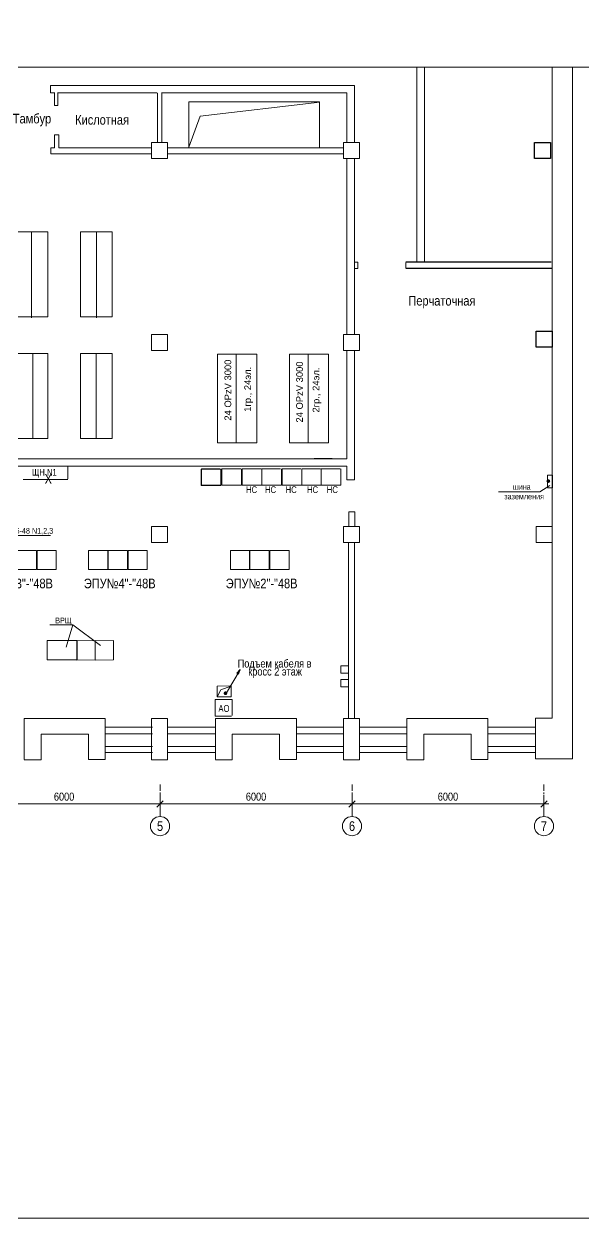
# Model space of a CAD drawing. Header units: millimetres. Extents: x 529148 to 753234, y -6155083 to -118574.
# Drawn here: x 714619 to 732101, y -178724 to -141405 of the extents above; entities that cross this region are included whole.
import ezdxf
from ezdxf.enums import TextEntityAlignment as Align

# ---------------------------------------------------------------- set-up
doc = ezdxf.new("R2010")
doc.units = ezdxf.units.MM
doc.linetypes.add('осеваяX2', pattern=[4, 2.5, -0.5, 0.5, -0.5])
for name, color, linetype, lineweight in [('оборудование', 7, 'Continuous', 60), ('Размеры план', 5, 'Continuous', 5), ('Стены', 250, 'Continuous', 20)]:
    doc.layers.add(name, color=color, linetype=linetype, lineweight=lineweight)
doc.layers.add('Оси здания', color=6, linetype='Continuous')
doc.styles.add('17_Standard 2.5', font='ARIALN.TTF', dxfattribs={"height": 250})
doc.styles.get("Standard").update_dxf_attribs({"font": 'ARIALN.TTF', "height": 3})
doc.dimstyles.get("Standard").update_dxf_attribs({"dimtxt": 2.5, "dimasz": 2, "dimexe": 1.5, "dimexo": 3, "dimgap": 1, "dimtad": 1, "dimtoh": 1, "dimdec": 0, "dimrnd": 1, "dimzin": 0, "dimdsep": 46, "dimtxsty": '17_Standard 2.5', "dimblk": 'OBLIQUE', "dimcen": 2, "dimdle": 1.5, "dimclrd": 5, "dimclre": 5, "dimclrt": 5, "dimadec": 0, "dimazin": 0, "dimtfac": 1, "dimtdec": 0, "dimtofl": 0, "dimtmove": 0, "dimatfit": 3, "dimldrblk": 'OBLIQUE', "dimfxl": 1, "dimtolj": 1, "dimtzin": 0, "dimlwd": 5, "dimlwe": 5, "dimarcsym": 0})

# ---------------------------------------------------------------- blocks, each defined once
blk = doc.blocks.new('*U506')
at = {"layer": 'Оси здания', "linetype": 'осеваяX2', "lineweight": 5}
blk.add_line((0, -10), (0, 0), dxfattribs=at)
at = {"layer": 'Оси здания', "lineweight": 5}
blk.add_circle((0, -13), 3, dxfattribs=at)
at = {"layer": 'Оси здания', "linetype": 'ByBlock', "lineweight": 5}
blk.add_attdef('ОСЬ', text='', height=3, rotation=360, dxfattribs=at).set_placement((0, -13), align=Align.MIDDLE_CENTER)
blk = doc.blocks.new('_Oblique')
at = {"color": 0, "linetype": 'ByBlock', "lineweight": -2}
blk.add_line((-0.5, -0.5), (0.5, 0.5), dxfattribs=at)
blk = doc.blocks.new('*D517')
at = {"layer": 'Defpoints', "color": 0, "transparency": 16777216}
for p in [(712876.246594, -165173.492812), (718876.246594, -165190.372307), (718876.246594, -165782.059354)]:
    blk.add_point(p, dxfattribs=at)
at = {"layer": 'Стены', "color": 5, "linetype": 'Continuous', "lineweight": 5, "transparency": 16777216}
for p, q in [((712876.246594, -165473.492812), (712876.246594, -165932.059354)), ((718876.246594, -165490.372307), (718876.246594, -165932.059354)), ((712726.246594, -165782.059354), (719026.246594, -165782.059354))]:
    blk.add_line(p, q, dxfattribs=at)
at = {"layer": 'Стены', "color": 5, "lineweight": 5, "transparency": 16777216, "xscale": 200, "yscale": 200, "zscale": 200, "rotation": 180}
blk.add_blockref('_Oblique', (712876.246594, -165782.059354), dxfattribs=at)
at = {"layer": 'Стены', "color": 5, "lineweight": 5, "transparency": 16777216, "xscale": 200, "yscale": 200, "zscale": 200}
blk.add_blockref('_Oblique', (718876.246594, -165782.059354), dxfattribs=at)
at = {"layer": 'Стены', "color": 5, "linetype": 'Continuous', "lineweight": 20, "transparency": 16777216, "insert": (715876.246594, -165554.431726), "char_height": 250, "attachment_point": 5, "style": '17_Standard 2.5'}
blk.add_mtext('\\A1;6000', dxfattribs=at)
blk = doc.blocks.new('*D518')
at = {"layer": 'Defpoints', "color": 0, "transparency": 16777216}
for p in [(718876.246594, -165190.372307), (724876.246594, -165207.251803), (724876.246594, -165782.059354)]:
    blk.add_point(p, dxfattribs=at)
at = {"layer": 'Стены', "color": 5, "linetype": 'Continuous', "lineweight": 5, "transparency": 16777216}
for p, q in [((718876.246594, -165490.372307), (718876.246594, -165932.059354)), ((724876.246594, -165507.251803), (724876.246594, -165932.059354)), ((718726.246594, -165782.059354), (725026.246594, -165782.059354))]:
    blk.add_line(p, q, dxfattribs=at)
at = {"layer": 'Стены', "color": 5, "lineweight": 5, "transparency": 16777216, "xscale": 200, "yscale": 200, "zscale": 200, "rotation": 180}
blk.add_blockref('_Oblique', (718876.246594, -165782.059354), dxfattribs=at)
at = {"layer": 'Стены', "color": 5, "lineweight": 5, "transparency": 16777216, "xscale": 200, "yscale": 200, "zscale": 200}
blk.add_blockref('_Oblique', (724876.246594, -165782.059354), dxfattribs=at)
at = {"layer": 'Стены', "color": 5, "linetype": 'Continuous', "lineweight": 20, "transparency": 16777216, "insert": (721876.246594, -165554.431726), "char_height": 250, "attachment_point": 5, "style": '17_Standard 2.5'}
blk.add_mtext('\\A1;6000', dxfattribs=at)
blk = doc.blocks.new('*D519')
at = {"layer": 'Defpoints', "color": 0, "transparency": 16777216}
for p in [(724876.246594, -165190.372307), (730876.246594, -165207.251803), (730876.246594, -165782.059354)]:
    blk.add_point(p, dxfattribs=at)
at = {"layer": 'Стены', "color": 5, "linetype": 'Continuous', "lineweight": 5, "transparency": 16777216}
for p, q in [((724876.246594, -165490.372307), (724876.246594, -165932.059354)), ((730876.246594, -165507.251803), (730876.246594, -165932.059354)), ((724726.246594, -165782.059354), (731026.246594, -165782.059354))]:
    blk.add_line(p, q, dxfattribs=at)
at = {"layer": 'Стены', "color": 5, "lineweight": 5, "transparency": 16777216, "xscale": 200, "yscale": 200, "zscale": 200, "rotation": 180}
blk.add_blockref('_Oblique', (724876.246594, -165782.059354), dxfattribs=at)
at = {"layer": 'Стены', "color": 5, "lineweight": 5, "transparency": 16777216, "xscale": 200, "yscale": 200, "zscale": 200}
blk.add_blockref('_Oblique', (730876.246594, -165782.059354), dxfattribs=at)
at = {"layer": 'Стены', "color": 5, "linetype": 'Continuous', "lineweight": 20, "transparency": 16777216, "insert": (727876.246594, -165554.431726), "char_height": 250, "attachment_point": 5, "style": '17_Standard 2.5'}
blk.add_mtext('\\A1;6000', dxfattribs=at)

msp = doc.modelspace()

# ---------------------------------------------------------------- linework, layer by layer
at = {"lineweight": 5}
msp.add_line((701893, -142762.7), (732988.6, -142756.5), dxfattribs=at)
at = {"linetype": 'Continuous', "lineweight": 20}
for p, q in [((726907.6, -142757.8), (726907.6, -148856.8)), ((727145.9, -148856.8), (727145.9, -142757.8)), ((724949.3, -143332.3), (715449.3, -143332.3)), ((715449.3, -143332.3), (715449.3, -143561.8)), ((715449.3, -143561.8), (715582.9, -143561.8)), ((715571.3, -143574.5), (715571.3, -143953)), ((715669.3, -143561.8), (718782.7, -143561.8)), ((715679.6, -143953), (715679.6, -143566.3)), ((718793.6, -145088.3), (718793.6, -143574.5)), ((718923.3, -143561.8), (724676.1, -143561.8)), ((718929.1, -145088.3), (718929.1, -143574.5)), ((724676.1, -143561.8), (724711, -143561.8)), ((724711, -143561.8), (724711, -145106.6)), ((724949.3, -145106.6), (724949.3, -143332.3)), ((715571.3, -143953), (715679.6, -143953)), ((715706.7, -144872.1), (715571.3, -144872.1)), ((715571.3, -144872.1), (715571.3, -145277.5)), ((715706.7, -145277.5), (715706.7, -144872.1)), ((718611.4, -145106.6), (719111.4, -145106.6)), ((718611.4, -145606.6), (718611.4, -145106.6)), ((719111.4, -145106.6), (719111.4, -145606.6)), ((724611.4, -145106.6), (725111.4, -145106.6)), ((724611.4, -145606.6), (724611.4, -145106.6)), ((725111.4, -145106.6), (725111.4, -145606.6)), ((715571.3, -145277.5), (715463, -145277.5)), ((715463, -145277.5), (715463, -145466.8)), ((715463, -145466.8), (718611.4, -145466.8)), ((718611.4, -145277.5), (715706.7, -145277.5)), ((724588.3, -145277.5), (719111.4, -145277.5)), ((719111.4, -145466.8), (724615.4, -145466.8)), ((719111.4, -145606.6), (718611.4, -145606.6)), ((725111.4, -145606.6), (724611.4, -145606.6)), ((724711, -145606.6), (724711, -145766.3)), ((724711, -145650.8), (724711, -151106.6)), ((724949.3, -145766.3), (724949.3, -145606.6)), ((724949.3, -151106.6), (724949.3, -145675.6)), ((714862.3, -147920.9), (714862.3, -150590.3)), ((716887.6, -147920.9), (716887.6, -150590.3)), ((726563.4, -148866.6), (726563.4, -149042.3)), ((718611.4, -151106.6), (719111.4, -151106.6)), ((718611.4, -151606.6), (718611.4, -151106.6)), ((719111.4, -151106.6), (719111.4, -151606.6)), ((724611.4, -151106.6), (725111.4, -151106.6)), ((724611.4, -151606.6), (724611.4, -151106.6)), ((725111.4, -151106.6), (725111.4, -151606.6)), ((714903.8, -151701.6), (714903.8, -154370.9)), ((716877.3, -151701.6), (716877.3, -154370.9)), ((719111.4, -151606.6), (718611.4, -151606.6)), ((725111.4, -151606.6), (724611.4, -151606.6)), ((724711, -151606.6), (724711, -154983.3)), ((724949.3, -155657.4), (724949.3, -151606.6)), ((724949.3, -155600.9), (724949.3, -151729.2)), ((702774.7, -154993.3), (724701, -154993.3)), ((724711, -155221.7), (702774.7, -155221.7)), ((715993.8, -155226.2), (715993.8, -155626.2)), ((723693.9, -154990.9), (724257.5, -154990.9)), ((724701, -154993.3), (724711, -154983.3)), ((724711, -155221.7), (724711, -155657.4)), ((720165.8, -155832.1), (720165.8, -155318.5)), ((720165.8, -155318.5), (720753.1, -155318.5)), ((720172.6, -155823.8), (720172.6, -155310.3)), ((720172.6, -155310.3), (720759.9, -155310.3)), ((720777.6, -155318.5), (720777.6, -155832.1)), ((720784.4, -155310.3), (720784.4, -155823.8)), ((720808.8, -155823.8), (720808.8, -155310.3)), ((720808.8, -155310.3), (721396.2, -155310.3)), ((721420.6, -155310.3), (721420.6, -155823.8)), ((721445.1, -155823.8), (721445.1, -155310.3)), ((721445.1, -155310.3), (722032.4, -155310.3)), ((722056.9, -155310.3), (722056.9, -155823.8)), ((722056.9, -155823.8), (722056.9, -155310.3)), ((722056.9, -155310.3), (722644.2, -155310.3)), ((722668.7, -155310.3), (722668.7, -155823.8)), ((722693.1, -155823.8), (722693.1, -155310.3)), ((722693.1, -155310.3), (723280.4, -155310.3)), ((723304.9, -155310.3), (723304.9, -155823.8)), ((723304.9, -155823.8), (723304.9, -155310.3)), ((723304.9, -155310.3), (723892.2, -155310.3)), ((723916.7, -155310.3), (723916.7, -155823.8)), ((723916.7, -155823.8), (723916.7, -155310.3)), ((723916.7, -155310.3), (724504, -155310.3)), ((724528.5, -155310.3), (724528.5, -155823.8)), ((714595.6, -155646.6), (715995.6, -155646.6)), ((715995.6, -155646.6), (715654.4, -155646.6)), ((720777.6, -155832.1), (720165.8, -155832.1)), ((720784.4, -155823.8), (720172.6, -155823.8)), ((721420.6, -155823.8), (720808.8, -155823.8)), ((722056.9, -155823.8), (721445.1, -155823.8)), ((722668.7, -155823.8), (722056.9, -155823.8)), ((723304.9, -155823.8), (722693.1, -155823.8)), ((723916.7, -155823.8), (723304.9, -155823.8)), ((724528.5, -155823.8), (723916.7, -155823.8)), ((724711, -155657.4), (724949.3, -155657.4)), ((724969, -156654.3), (724780.7, -156654.3)), ((724780.7, -156654.3), (724780.7, -157087)), ((724969, -157105.8), (724969, -156654.3)), ((718611.4, -157106.6), (719111.4, -157106.6)), ((718611.4, -157606.6), (718611.4, -157106.6)), ((719111.4, -157106.6), (719111.4, -157606.6)), ((724611.4, -157106.6), (725111.4, -157106.6)), ((724611.4, -157606.6), (724611.4, -157106.6)), ((725111.4, -157106.6), (725111.4, -157606.6)), ((730635.5, -157106.6), (731135.5, -157106.6)), ((730635.5, -157606.6), (730635.5, -157106.6)), ((731135.5, -157106.6), (731135.5, -157606.6)), ((713553.5, -157391.8), (715449.6, -157391.8)), ((714411.9, -157857.1), (715011.9, -157857.1)), ((715011.9, -157857.1), (715011.9, -158457.1)), ((715032.7, -157857.1), (715632.7, -157857.1)), ((715032.7, -158457.1), (715032.7, -157857.1)), ((715632.7, -157857.1), (715632.7, -158457.1)), ((716643.1, -157857.1), (717243.1, -157857.1)), ((716643.1, -158457.1), (716643.1, -157857.1)), ((717243.1, -157857.1), (717243.1, -158457.1)), ((717256.1, -157857.1), (717856.1, -157857.1)), ((717256.1, -158457.1), (717256.1, -157857.1)), ((717856.1, -157857.1), (717856.1, -158457.1)), ((717876.9, -157857.1), (718476.9, -157857.1)), ((717876.9, -158457.1), (717876.9, -157857.1)), ((718476.9, -157857.1), (718476.9, -158457.1)), ((719111.4, -157606.6), (718611.4, -157606.6)), ((721073.5, -157857.1), (721673.5, -157857.1)), ((721073.5, -158457.1), (721073.5, -157857.1)), ((721673.5, -157857.1), (721673.5, -158457.1)), ((721686.6, -157857.1), (722286.6, -157857.1)), ((721686.6, -158457.1), (721686.6, -157857.1)), ((722286.6, -157857.1), (722286.6, -158457.1)), ((722307.4, -157857.1), (722907.4, -157857.1)), ((722307.4, -158457.1), (722307.4, -157857.1)), ((722907.4, -157857.1), (722907.4, -158457.1)), ((725111.4, -157606.6), (724611.4, -157606.6)), ((724761.9, -157619.3), (724761.9, -163112.2)), ((724949.3, -163093.4), (724949.3, -157606.6)), ((731135.5, -157606.6), (730635.5, -157606.6)), ((715011.9, -158457.1), (714411.9, -158457.1)), ((715632.7, -158457.1), (715032.7, -158457.1)), ((717243.1, -158457.1), (716643.1, -158457.1)), ((717856.1, -158457.1), (717256.1, -158457.1)), ((718476.9, -158457.1), (717876.9, -158457.1)), ((721673.5, -158457.1), (721073.5, -158457.1)), ((722286.6, -158457.1), (721686.6, -158457.1)), ((722907.4, -158457.1), (722307.4, -158457.1)), ((715426.2, -160185.7), (716149.5, -160185.7)), ((716149.5, -160185.7), (715938.3, -160881.6)), ((716149.5, -160185.7), (717014.9, -160830.4)), ((716280.6, -160676.9), (715351.4, -160674.5)), ((715351.4, -160674.5), (715351.4, -161274)), ((716847.4, -160674.5), (716277.5, -160683.7)), ((716277.5, -160683.7), (716277.5, -161283.2)), ((716280.6, -161274), (716280.6, -160676.9)), ((716847.4, -161274), (716847.4, -160674.5)), ((717420, -160674.5), (716850.1, -160683.7)), ((716850.1, -160683.7), (716850.1, -161283.2)), ((717420, -161274), (717420, -160674.5)), ((715351.4, -161274), (716280.6, -161274)), ((716277.5, -161283.2), (716847.4, -161274)), ((716850.1, -161283.2), (717420, -161274)), ((724743.3, -161464), (724531.4, -161464)), ((724531.4, -161464), (724531.4, -161696.8)), ((724531.4, -161696.8), (724743.3, -161696.8)), ((724743.3, -161887.4), (724531.4, -161887.4)), ((724531.4, -161887.4), (724531.4, -162120.3)), ((720663.4, -162431.5), (720771.6, -162215.3)), ((720771.6, -162215.3), (721093.5, -162101.3)), ((724531.4, -162120.3), (724743.3, -162120.3)), ((721134.6, -162522), (720598, -162522)), ((720598, -162522), (720598, -163036.6)), ((721134.6, -163015.2), (721134.6, -162522)), ((720598, -163036.6), (721113.1, -163036.6)), ((714626, -164388.6), (714626, -163114.8)), ((714626, -163114.8), (717164.4, -163114.8)), ((717164.4, -163114.8), (717164.4, -164388.6)), ((717178, -163385.8), (718644.1, -163385.8)), ((718607.4, -163108), (719107.4, -163108)), ((718607.4, -164408), (718607.4, -163108)), ((719107.4, -163108), (719107.4, -164408)), ((719126.3, -163385.8), (720592.4, -163385.8)), ((720605.9, -164388.6), (720605.9, -163114.8)), ((720605.9, -163114.8), (723144.4, -163114.8)), ((723144.4, -163114.8), (723144.4, -164388.6)), ((723158, -163385.8), (724624, -163385.8)), ((724607.4, -163108), (725107.4, -163108)), ((724607.4, -164408), (724607.4, -163108)), ((725107.4, -163108), (725107.4, -164408)), ((716635, -163602.6), (715155.4, -163602.6)), ((715155.4, -163602.6), (715155.4, -164402.1)), ((716635, -164388.6), (716635, -163602.6)), ((717178, -163589.1), (718644.1, -163589.1)), ((719126.3, -163589.1), (720592.4, -163589.1)), ((722615, -163602.6), (721135.3, -163602.6)), ((721135.3, -163602.6), (721135.3, -164402.1)), ((722615, -164388.6), (722615, -163602.6)), ((723158, -163589.1), (724624, -163589.1)), ((717178, -163982.1), (718644.1, -163982.1)), ((717178, -164171.8), (718644.1, -164171.8)), ((719126.3, -163982.1), (720592.4, -163982.1)), ((719126.3, -164171.8), (720592.4, -164171.8)), ((723158, -163982.1), (724624, -163982.1)), ((723158, -164171.8), (724624, -164171.8)), ((715155.4, -164402.1), (714626, -164402.1)), ((717164.4, -164388.6), (716635, -164388.6)), ((719107.4, -164408), (718607.4, -164408)), ((721135.3, -164402.1), (720605.9, -164402.1)), ((723144.4, -164388.6), (722615, -164388.6)), ((725107.4, -164408), (724607.4, -164408))]:
    msp.add_line(p, q, dxfattribs=at)
at = {"linetype": 'Continuous'}
for p, q in [((730581.8, -145106.6), (731081.8, -145106.6)), ((730581.8, -145606.6), (730581.8, -145106.6)), ((731081.8, -145106.6), (731081.8, -145606.6)), ((731081.8, -145606.6), (730581.8, -145606.6)), ((731104.5, -148850.7), (726563.4, -148850.7)), ((726563.4, -149039.9), (731131.6, -149039.9)), ((730635.5, -151003.2), (731135.5, -151003.2)), ((730635.5, -151503.2), (730635.5, -151003.2)), ((731135.5, -151003.2), (731135.5, -151503.2)), ((731135.5, -151503.2), (730635.5, -151503.2))]:
    msp.add_line(p, q, dxfattribs=at)
at = {"lineweight": 20}
for p, q in [((720664.2, -162096.7), (721095.5, -162095.4)), ((720664.2, -162433.3), (720664.2, -162096.7)), ((721095.5, -162095.4), (721096.8, -162433.3)), ((721096.8, -162433.3), (720664.2, -162433.3))]:
    msp.add_line(p, q, dxfattribs=at)
at = {"linetype": 'Continuous', "lineweight": 20}
for points in [[(719780.6, -145280.7), (719780.6, -143841.9), (723857.4, -143841.9), (723857.4, -145268.3)], [(719780.6, -145255.9), (720128.6, -144288.4), (723869.8, -143854.3)], [(720675.3, -151729.9), (720675.3, -154500.7), (721897.6, -154500.7), (721897.6, -151729.9), (720675.3, -151729.9)], [(721256.9, -154509.9), (721256.9, -151737.7)], [(722923.5, -151729.9), (722923.5, -154500.7), (724145.8, -154500.7), (724145.8, -151729.9), (722923.5, -151729.9)], [(723505, -154509.9), (723505, -151737.7)]]:
    msp.add_lwpolyline(points, dxfattribs=at)
for points in [[(715373.1, -147907.5), (714379.4, -147907.5), (714379.4, -150558.9), (715373.1, -150558.9)], [(717380.7, -147907.5), (716387, -147907.5), (716387, -150558.9), (717380.7, -150558.9)], [(715373.1, -151705.6), (714379.4, -151705.6), (714379.4, -154357), (715373.1, -154357)], [(717380.7, -151705.6), (716387, -151705.6), (716387, -154357), (717380.7, -154357)]]:
    msp.add_lwpolyline(points, close=True, dxfattribs=at)
at = {"layer": 'оборудование', "color": 0, "linetype": 'Continuous', "lineweight": 20}
msp.add_lwpolyline([(578214.7, -118573.5), (753234.4, -118573.5), (753234.4, -178723.9), (578214.7, -178723.9)], close=True, dxfattribs=at)
at = {"layer": 'Стены', "color": 0, "linetype": 'Continuous', "lineweight": 20, "ltscale": 100}
for p, q in [((731135.5, -142779.7), (731135.5, -163103.9)), ((731767.4, -164366.7), (731767.4, -142757.8)), ((725109, -163385.8), (726575, -163385.8)), ((726588.6, -164388.6), (726588.6, -163114.8)), ((726588.6, -163114.8), (729127, -163114.8)), ((729127, -163114.8), (729127, -164388.6)), ((729145.5, -163385.8), (730611.5, -163385.8)), ((731135.5, -163103.9), (730608.9, -163103.9)), ((730608.9, -163103.9), (730608.9, -164366.7)), ((725109, -163589.1), (726575, -163589.1)), ((728597.6, -163602.6), (727118, -163602.6)), ((727118, -163602.6), (727118, -164402.1)), ((728597.6, -164388.6), (728597.6, -163602.6)), ((729145.5, -163589.1), (730611.5, -163589.1)), ((725109, -163982.1), (726575, -163982.1)), ((725109, -164171.8), (726575, -164171.8)), ((729145.5, -163982.1), (730611.5, -163982.1)), ((729145.5, -164171.8), (730611.5, -164171.8)), ((727118, -164402.1), (726588.6, -164402.1)), ((729127, -164388.6), (728597.6, -164388.6)), ((730608.9, -164366.7), (731767.4, -164366.7))]:
    msp.add_line(p, q, dxfattribs=at)
at = {"layer": 'Стены', "lineweight": 20}
for p, q in [((730990.6, -155509.3), (731142.6, -155509.3)), ((730990.6, -155901.7), (730990.6, -155509.3)), ((731142.6, -155509.3), (731142.6, -155901.7)), ((730750.8, -156023.8), (731057.1, -155829.1)), ((731142.6, -155901.7), (730990.6, -155901.7)), ((729450.6, -156023.8), (730750.8, -156023.8)), ((720951.6, -162314.1), (721378, -161585.9)), ((721378.4, -161584.5), (721276.9, -161692.4)), ((721324.4, -161720.9), (721378.4, -161584.5)), ((721276.9, -161692.4), (721324.4, -161720.9))]:
    msp.add_line(p, q, dxfattribs=at)
msp.add_lwpolyline([(724950.8, -148853.3), (725054.2, -148853.3), (725054.2, -149049.6), (724950.8, -149049.6)], close=True, dxfattribs=at)
at = {"layer": 'Стены', "color": 0, "linetype": 'Continuous', "lineweight": 20}
for points in [[(730971.9, -155734.9), (730954.4, -155692.6), (730971.9, -155650.4)], [(731014.2, -155752.4), (730971.9, -155650.4), (731014.2, -155632.9)], [(730971.9, -155734.9), (730971.9, -155650.4), (731014.2, -155752.4)], [(731014.2, -155752.4), (731014.2, -155632.9), (731056.4, -155734.9)], [(731056.4, -155734.9), (731014.2, -155632.9), (731056.4, -155650.4)], [(731056.4, -155734.9), (731056.4, -155650.4), (731073.9, -155692.6)], [(721324.4, -161720.9), (721324.4, -161641.9), (721378.4, -161584.5)], [(721324.4, -161720.9), (721276.9, -161692.4), (721324.4, -161641.9)], [(720878, -162364.3), (720860.5, -162322.1), (720878, -162279.8)], [(720920.2, -162381.8), (720878, -162279.8), (720920.2, -162262.3)], [(720878, -162364.3), (720878, -162279.8), (720920.2, -162381.8)], [(720920.2, -162381.8), (720920.2, -162262.3), (720962.5, -162364.3)], [(720962.5, -162364.3), (720920.2, -162262.3), (720962.5, -162279.8)], [(720962.5, -162364.3), (720962.5, -162279.8), (720980, -162322.1)]]:
    msp.add_solid(points, dxfattribs=at)

# ---------------------------------------------------------------- block references
at = {"layer": 'Размеры план', "linetype": 'ByBlock', "lineweight": 5, "xscale": 100, "yscale": 100, "zscale": 100}
for p, values in [((718876.2, -165173.5), {'ОСЬ': '5'}), ((724876.2, -165173.5), {'ОСЬ': '6'}), ((730876.2, -165173.5), {'ОСЬ': '7'})]:
    msp.add_blockref('*U506', p, dxfattribs=at).add_auto_attribs(values)

# ---------------------------------------------------------------- texts
at = {"linetype": 'Continuous', "lineweight": 20}
for s, height, p in [('Тамбур', 300, (714275.8, -144514.6)), ('Кислотная', 300, (716224, -144552.9)), ('ЩН N1', 210, (714874.8, -155520.2)), ('НС', 210, (721563.2, -156064.9)), ('НС', 210, (722156.6, -156064.9)), ('НС', 210, (722800.5, -156064.9)), ('НС', 210, (723469.6, -156064.9)), ('НС', 210, (724088.3, -156064.9)), ('шина', 180, (729906.3, -155962.7)), (' заземления', 180, (729573.8, -156262.7)), ('ТОС-5-48 N1,2,3', 180, (713807.1, -157336.1)), ('ЭПУ№3"-"48В', 300, (713283.9, -159041.2)), ('ЭПУ№4"-"48В', 300, (716493.9, -159041.2)), ('ЭПУ№2"-"48В', 300, (720929.1, -159041.2)), ('ВРЩ', 180, (715598.3, -160137)), ('Подъем кабеля в', 249.999, (721301.9, -161518.1)), ('кросс 2 этаж', 249.999, (721634.8, -161768.1)), ('АО', 210, (720700, -162902.9))]:
    msp.add_text(s, height=height, dxfattribs=at).set_placement(p)
at = {"linetype": 'Continuous', "insert": (726639.1, -149907), "char_height": 300, "width": 4941.59, "attachment_point": 1}
msp.add_mtext('Перчаточная', dxfattribs=at)
at = {"linetype": 'Continuous', "lineweight": 20, "char_height": 210, "attachment_point": 6, "rotation": 90}
for s, insert in [('{\\fArial|b0|i0|c204|p34;24 \\fArial|b0|i0|c0|p34;OPzV 3000}', (720997.4, -151895.9)), ('{\\fArial|b0|i0|c204|p34;1гр., 24эл.}', (721644.4, -152121.7)), ('{\\fArial|b0|i0|c204|p34;24 \\fArial|b0|i0|c0|p34;OPzV 3000}', (723237.5, -151954.3)), ('{\\fArial|b0|i0|c204|p34;2гр., 24эл.}', (723782.8, -152144.9))]:
    msp.add_mtext(s, dxfattribs=dict(at, insert=insert))
at = {"layer": 'Стены', "linetype": 'Continuous', "lineweight": 20, "ltscale": 100}
msp.add_text('Х', height=300, dxfattribs=at).set_placement((715267.8, -155774.8))

# ---------------------------------------------------------------- dimensions: what is measured, and where the dimension line sits
at = {"layer": 'Стены', "color": 0, "linetype": 'Continuous', "lineweight": 20}
for base, p1, p2, picture, middle in [((718876.2, -165782.1), (712876.2, -165173.5), (718876.2, -165190.4), '*D517', (715876.2, -165554.4)), ((724876.2, -165782.1), (718876.2, -165190.4), (724876.2, -165207.3), '*D518', (721876.2, -165554.4)), ((730876.2, -165782.1), (724876.2, -165190.4), (730876.2, -165207.3), '*D519', (727876.2, -165554.4))]:
    dim = msp.add_linear_dim(base=base, p1=p1, p2=p2, dimstyle='Standard', override={"dimscale": 100}, dxfattribs=at)
    dim.commit()
    dim.dimension.update_dxf_attribs({"geometry": picture, "text_midpoint": middle})

doc.saveas('drawing.dxf')
